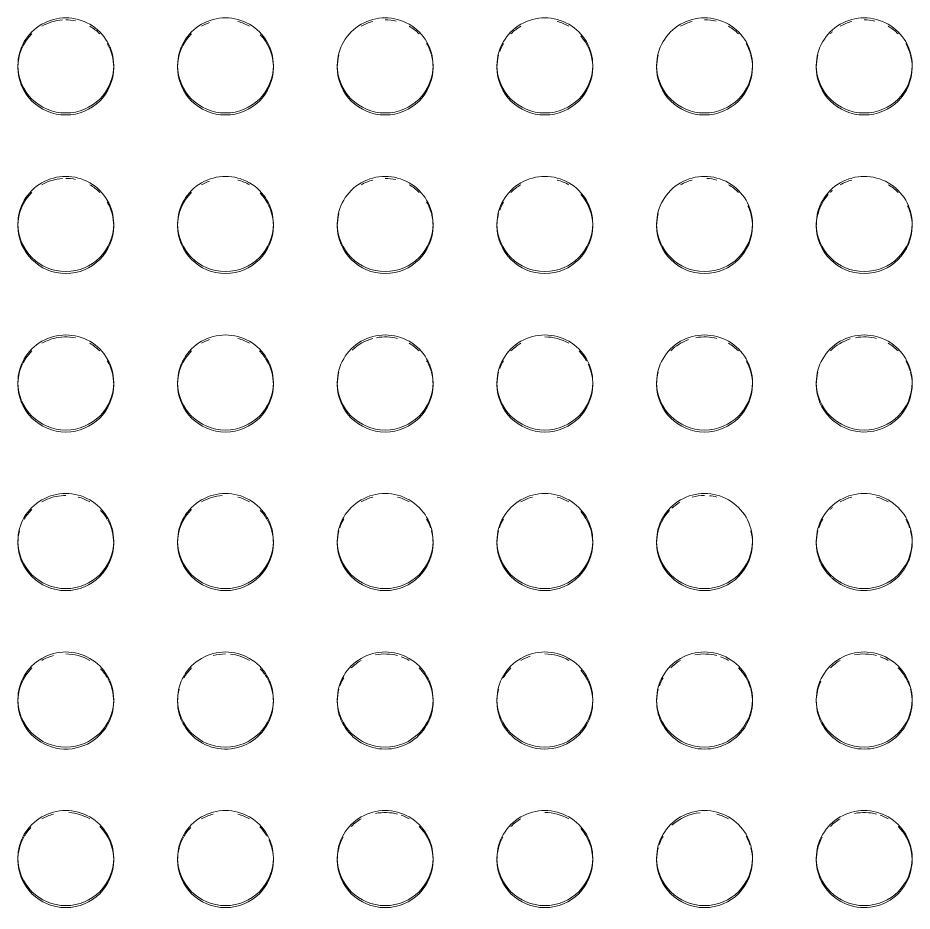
# Model space of a CAD drawing. Header units: millimetres. Extents: x 1606 to 178479, y -4237 to 231581.
# Drawn here: x 35916 to 36196, y 228421.2 to 228700.7 of the extents above; entities that cross this region are included whole.
import ezdxf

# ---------------------------------------------------------------- set-up
doc = ezdxf.new("R2010")
doc.units = ezdxf.units.MM
for name, color, linetype, lineweight in [('0-1', 7, 'Continuous', 5), ('A-GENM-1', 9, 'Continuous', 9), ('A-GENM-2', 13, 'Continuous', 9)]:
    doc.layers.add(name, color=color, linetype=linetype, lineweight=lineweight)

# ---------------------------------------------------------------- blocks, each defined once
blk = doc.blocks.new('WYA_Tactiles-300x300 - Tactiles-300x300-V21-WAREHOUSE SLAB PLAN')
at = {"layer": 'A-GENM-2'}
for p, q in [((26215.28, 228685.84), (26215.28, 228685.22)), ((26245.28, 228685.22), (26245.28, 228685.84)), ((26265.28, 228685.84), (26265.28, 228685.22)), ((26295.28, 228685.22), (26295.28, 228685.84)), ((26315.28, 228685.84), (26315.28, 228685.22)), ((26345.28, 228685.22), (26345.28, 228685.84)), ((26365.28, 228685.84), (26365.28, 228685.22)), ((26395.28, 228685.22), (26395.28, 228685.84)), ((26415.28, 228685.84), (26415.28, 228685.22)), ((26445.28, 228685.22), (26445.28, 228685.84)), ((26465.28, 228685.84), (26465.28, 228685.22)), ((26495.28, 228685.22), (26495.28, 228685.84)), ((26215.28, 228636.22), (26215.28, 228635.6)), ((26245.28, 228635.6), (26245.28, 228636.22)), ((26265.28, 228636.22), (26265.28, 228635.6)), ((26295.28, 228635.6), (26295.28, 228636.22)), ((26315.28, 228636.22), (26315.28, 228635.6)), ((26345.28, 228635.6), (26345.28, 228636.22)), ((26365.28, 228636.22), (26365.28, 228635.6)), ((26395.28, 228635.6), (26395.28, 228636.22)), ((26415.28, 228636.22), (26415.28, 228635.6)), ((26445.28, 228635.6), (26445.28, 228636.22)), ((26465.28, 228636.22), (26465.28, 228635.6)), ((26495.28, 228635.6), (26495.28, 228636.22)), ((26215.28, 228586.61), (26215.28, 228585.99)), ((26245.28, 228585.99), (26245.28, 228586.61)), ((26265.28, 228586.61), (26265.28, 228585.99)), ((26295.28, 228585.99), (26295.28, 228586.61)), ((26315.28, 228586.61), (26315.28, 228585.99)), ((26345.28, 228585.99), (26345.28, 228586.61)), ((26365.28, 228586.61), (26365.28, 228585.99)), ((26395.28, 228585.99), (26395.28, 228586.61)), ((26415.28, 228586.61), (26415.28, 228585.99)), ((26445.28, 228585.99), (26445.28, 228586.61)), ((26465.28, 228586.61), (26465.28, 228585.99)), ((26495.28, 228585.99), (26495.28, 228586.61)), ((26215.28, 228536.99), (26215.28, 228536.37)), ((26245.28, 228536.37), (26245.28, 228536.99)), ((26265.28, 228536.99), (26265.28, 228536.37)), ((26295.28, 228536.37), (26295.28, 228536.99)), ((26315.28, 228536.99), (26315.28, 228536.37)), ((26345.28, 228536.37), (26345.28, 228536.99)), ((26365.28, 228536.99), (26365.28, 228536.37)), ((26395.28, 228536.37), (26395.28, 228536.99)), ((26415.28, 228536.99), (26415.28, 228536.37)), ((26445.28, 228536.37), (26445.28, 228536.99)), ((26465.28, 228536.99), (26465.28, 228536.37)), ((26495.28, 228536.37), (26495.28, 228536.99)), ((26215.28, 228487.38), (26215.28, 228486.76)), ((26245.28, 228486.76), (26245.28, 228487.38)), ((26265.28, 228487.38), (26265.28, 228486.76)), ((26295.28, 228486.76), (26295.28, 228487.38)), ((26315.28, 228487.38), (26315.28, 228486.76)), ((26345.28, 228486.76), (26345.28, 228487.38)), ((26365.28, 228487.38), (26365.28, 228486.76)), ((26395.28, 228486.76), (26395.28, 228487.38)), ((26415.28, 228487.38), (26415.28, 228486.76)), ((26445.28, 228486.76), (26445.28, 228487.38)), ((26465.28, 228487.38), (26465.28, 228486.76)), ((26495.28, 228486.76), (26495.28, 228487.38)), ((26215.28, 228437.77), (26215.28, 228437.15)), ((26245.28, 228437.15), (26245.28, 228437.77)), ((26265.28, 228437.77), (26265.28, 228437.15)), ((26295.28, 228437.15), (26295.28, 228437.77)), ((26315.28, 228437.77), (26315.28, 228437.15)), ((26345.28, 228437.15), (26345.28, 228437.77)), ((26365.28, 228437.77), (26365.28, 228437.15)), ((26395.28, 228437.15), (26395.28, 228437.77)), ((26415.28, 228437.77), (26415.28, 228437.15)), ((26445.28, 228437.15), (26445.28, 228437.77)), ((26465.28, 228437.77), (26465.28, 228437.15)), ((26495.28, 228437.15), (26495.28, 228437.77))]:
    blk.add_line(p, q, dxfattribs=at)
for centre, start_param, end_param in [((26230.28, 228685.84), 0, 3.141593), ((26230.28, 228685.22), 1.637098, 2.094395), ((26230.28, 228685.22), 1.368442, 1.570796), ((26280.28, 228685.84), 0, 3.141593), ((26280.28, 228685.22), 1.909806, 2.094395), ((26280.28, 228685.22), 1.047198, 1.308997), ((26330.28, 228685.84), 0, 3.141593), ((26330.28, 228685.22), 1.832596, 2.094395), ((26330.28, 228685.22), 1.33837, 1.570796), ((26380.28, 228685.84), 0, 3.141593), ((26380.28, 228685.22), 1.047198, 1.308997), ((26430.28, 228685.84), 0, 3.141593), ((26430.28, 228685.22), 1.832596, 2.094395), ((26430.28, 228685.22), 1.325552, 1.570796), ((26480.28, 228685.84), 0, 3.141593), ((26480.28, 228685.22), 1.832596, 2.094395), ((26480.28, 228685.22), 1.34624, 1.570796), ((26230.28, 228685.22), 2.356194, 3.141593), ((26230.28, 228685.22), 0.785398, 1.047198), ((26280.28, 228685.22), 2.356194, 3.141593), ((26330.28, 228685.22), 0.785398, 1.047198), ((26380.28, 228685.22), 2.094395, 2.356194), ((26430.28, 228685.22), 0.785398, 1.047198), ((26480.28, 228685.22), 2.29542, 2.356194), ((26480.28, 228685.22), 0.785398, 1.047198), ((26280.28, 228685.22), 0.061784, 0.757137), ((26380.28, 228685.22), 0.061784, 0.723615), ((26230.28, 228685.22), 0, 0.523599), ((26330.28, 228685.22), 0.279565, 0.523599), ((26380.28, 228685.22), 2.617994, 2.802583), ((26430.28, 228685.22), 0.279565, 0.523599), ((26480.28, 228685.22), 0.279565, 0.523599), ((26330.28, 228685.22), 2.879793, 3.141593), ((26330.28, 228685.22), 0, 0.261799), ((26380.28, 228685.22), 2.879793, 3.141593), ((26430.28, 228685.22), 2.879793, 3.141593), ((26430.28, 228685.22), 0, 0.261799), ((26480.28, 228685.22), 2.879793, 3.141593), ((26480.28, 228685.22), 0, 0.261799), ((26230.28, 228685.84), 3.141593, 6.283185), ((26230.28, 228685.22), 3.141593, 6.283185), ((26280.28, 228685.84), 3.141593, 6.283185), ((26280.28, 228685.22), 3.141593, 6.283185), ((26330.28, 228685.84), 3.141593, 6.283185), ((26330.28, 228685.22), 3.141593, 6.283185), ((26380.28, 228685.84), 3.141593, 6.283185), ((26380.28, 228685.22), 3.141593, 6.283185), ((26430.28, 228685.84), 3.141593, 6.283185), ((26430.28, 228685.22), 3.141593, 6.283185), ((26480.28, 228685.84), 3.141593, 6.283185), ((26480.28, 228685.22), 3.141593, 6.283185), ((26230.28, 228636.22), 0, 3.141593), ((26280.28, 228636.22), 0, 3.141593), ((26330.28, 228636.22), 0, 3.141593), ((26380.28, 228636.22), 0, 3.141593), ((26430.28, 228636.22), 0, 3.141593), ((26480.28, 228636.22), 0, 3.141593), ((26230.28, 228635.6), 1.637098, 2.094395), ((26230.28, 228635.6), 1.368442, 1.570796), ((26230.28, 228635.6), 0.785398, 1.047198), ((26280.28, 228635.6), 1.909806, 2.094395), ((26280.28, 228635.6), 1.047198, 1.308997), ((26330.28, 228635.6), 1.832596, 2.094395), ((26330.28, 228635.6), 1.34624, 1.570796), ((26330.28, 228635.6), 0.785398, 1.047198), ((26380.28, 228635.6), 2.094395, 2.356194), ((26380.28, 228635.6), 1.047198, 1.308997), ((26430.28, 228635.6), 1.832596, 2.094395), ((26430.28, 228635.6), 1.308997, 1.52226), ((26430.28, 228635.6), 0.785398, 1.047198), ((26480.28, 228635.6), 1.832596, 2.094395), ((26480.28, 228635.6), 0.785398, 1.047198), ((26230.28, 228635.6), 2.356194, 3.141593), ((26280.28, 228635.6), 2.356194, 3.141593), ((26280.28, 228635.6), 0.114971, 0.757137), ((26380.28, 228635.6), 0.114971, 0.723615), ((26480.28, 228635.6), 2.417978, 3.026621), ((26480.28, 228635.6), 2.29542, 2.356194), ((26230.28, 228635.6), 0, 0.523599), ((26330.28, 228635.6), 0.279565, 0.523599), ((26380.28, 228635.6), 2.617994, 2.802583), ((26430.28, 228635.6), 0.261799, 0.440742), ((26480.28, 228635.6), 0.261799, 0.440742), ((26280.28, 228635.6), 0, 0.114971), ((26330.28, 228635.6), 2.879793, 3.141593), ((26330.28, 228635.6), 0, 0.261799), ((26380.28, 228635.6), 3.026621, 3.141593), ((26380.28, 228635.6), 2.879793, 3.026621), ((26380.28, 228635.6), 0, 0.114971), ((26430.28, 228635.6), 2.879793, 3.141593), ((26430.28, 228635.6), 0.114971, 0.261799), ((26430.28, 228635.6), 0, 0.114971), ((26480.28, 228635.6), 3.026621, 3.141593), ((26480.28, 228635.6), 0, 0.261799), ((26230.28, 228636.22), 3.141593, 6.283185), ((26230.28, 228635.6), 3.141593, 6.283185), ((26280.28, 228636.22), 3.141593, 6.283185), ((26280.28, 228635.6), 3.141593, 6.283185), ((26330.28, 228636.22), 3.141593, 6.283185), ((26330.28, 228635.6), 3.141593, 6.283185), ((26380.28, 228636.22), 3.141593, 6.283185), ((26380.28, 228635.6), 3.141593, 6.283185), ((26430.28, 228636.22), 3.141593, 6.283185), ((26430.28, 228635.6), 3.141593, 6.283185), ((26480.28, 228636.22), 3.141593, 6.283185), ((26480.28, 228635.6), 3.141593, 6.283185), ((26230.28, 228586.61), 0, 3.141593), ((26230.28, 228585.99), 1.368442, 1.832596), ((26280.28, 228586.61), 0, 3.141593), ((26330.28, 228586.61), 0, 3.141593), ((26330.28, 228585.99), 1.308997, 1.755385), ((26380.28, 228586.61), 0, 3.141593), ((26380.28, 228585.99), 1.047198, 1.570796), ((26430.28, 228586.61), 0, 3.141593), ((26430.28, 228585.99), 1.308997, 1.755385), ((26480.28, 228586.61), 0, 3.141593), ((26480.28, 228585.99), 1.308997, 1.755385), ((26230.28, 228585.99), 1.970657, 2.094395), ((26230.28, 228585.99), 1.832596, 1.970657), ((26230.28, 228585.99), 0.785398, 1.047198), ((26280.28, 228585.99), 1.909806, 2.094395), ((26280.28, 228585.99), 1.047198, 1.308997), ((26330.28, 228585.99), 1.832596, 2.330757), ((26330.28, 228585.99), 0.785398, 1.047198), ((26380.28, 228585.99), 2.094395, 2.356194), ((26430.28, 228585.99), 1.909806, 2.356194), ((26430.28, 228585.99), 0.785398, 1.047198), ((26480.28, 228585.99), 1.866916, 2.356194), ((26480.28, 228585.99), 0.785398, 1.047198), ((26230.28, 228585.99), 2.356194, 3.141593), ((26280.28, 228585.99), 2.356194, 3.141593), ((26280.28, 228585.99), 0.531312, 0.785398), ((26380.28, 228585.99), 0.523599, 0.77449), ((26230.28, 228585.99), 0, 0.523599), ((26280.28, 228585.99), 0, 0.523599), ((26330.28, 228585.99), 0.284414, 0.523599), ((26380.28, 228585.99), 2.617994, 2.802583), ((26380.28, 228585.99), 0.082857, 0.440742), ((26430.28, 228585.99), 0.272708, 0.523599), ((26480.28, 228585.99), 0.291172, 0.523599), ((26330.28, 228585.99), 2.879793, 3.141593), ((26330.28, 228585.99), 0, 0.261799), ((26380.28, 228585.99), 2.879793, 3.141593), ((26430.28, 228585.99), 2.879793, 3.100882), ((26430.28, 228585.99), 0, 0.261799), ((26480.28, 228585.99), 2.879793, 3.141593), ((26480.28, 228585.99), 0, 0.261799), ((26230.28, 228586.61), 3.141593, 6.283185), ((26280.28, 228586.61), 3.141593, 6.283185), ((26330.28, 228586.61), 3.141593, 6.283185), ((26380.28, 228586.61), 3.141593, 6.283185), ((26430.28, 228586.61), 3.141593, 6.283185), ((26480.28, 228586.61), 3.141593, 6.283185), ((26230.28, 228585.99), 3.141593, 6.283185), ((26280.28, 228585.99), 3.141593, 6.283185), ((26330.28, 228585.99), 3.141593, 6.283185), ((26380.28, 228585.99), 3.141593, 6.283185), ((26430.28, 228585.99), 3.141593, 6.283185), ((26480.28, 228585.99), 3.141593, 3.926991), ((26480.28, 228585.99), 3.987765, 6.283185), ((26480.28, 228585.99), 3.926991, 3.987765), ((26230.28, 228536.99), 0, 3.141593), ((26230.28, 228536.37), 1.970657, 2.094395), ((26230.28, 228536.37), 1.570796, 1.970657), ((26230.28, 228536.37), 1.047198, 1.308997), ((26280.28, 228536.99), 0, 3.141593), ((26280.28, 228536.37), 1.637098, 2.094395), ((26280.28, 228536.37), 1.047198, 1.308997), ((26330.28, 228536.99), 0, 3.141593), ((26330.28, 228536.37), 1.832596, 2.094395), ((26330.28, 228536.37), 1.047198, 1.308997), ((26380.28, 228536.99), 0, 3.141593), ((26380.28, 228536.37), 1.832596, 2.094395), ((26380.28, 228536.37), 1.047198, 1.308997), ((26430.28, 228536.99), 0, 3.141593), ((26430.28, 228536.37), 1.570796, 1.832596), ((26430.28, 228536.37), 1.308997, 1.469064), ((26480.28, 228536.99), 0, 3.141593), ((26480.28, 228536.37), 1.832596, 2.094395), ((26480.28, 228536.37), 1.047198, 1.308997), ((26430.28, 228536.37), 2.112161, 2.320764), ((26480.28, 228536.37), 2.29542, 2.356194), ((26230.28, 228536.37), 2.356194, 2.617994), ((26230.28, 228536.37), 0.523599, 0.757137), ((26280.28, 228536.37), 2.356194, 3.141593), ((26280.28, 228536.37), 0.523599, 0.757137), ((26380.28, 228536.37), 0, 0.723615), ((26430.28, 228536.37), 2.391625, 2.868885), ((26230.28, 228536.37), 0, 0.502526), ((26280.28, 228536.37), 0, 0.502526), ((26330.28, 228536.37), 2.617994, 2.813491), ((26330.28, 228536.37), 0.328101, 0.523599), ((26380.28, 228536.37), 2.617994, 2.813491), ((26480.28, 228536.37), 2.617994, 2.813491), ((26480.28, 228536.37), 0.328101, 0.523599), ((26230.28, 228536.37), 2.879793, 3.141593), ((26330.28, 228536.37), 2.879793, 3.141593), ((26330.28, 228536.37), 0, 0.261799), ((26380.28, 228536.37), 2.879793, 3.141593), ((26430.28, 228536.37), 2.879793, 3.141593), ((26430.28, 228536.37), 0, 0.261799), ((26480.28, 228536.37), 2.879793, 3.141593), ((26480.28, 228536.37), 0, 0.261799), ((26230.28, 228536.99), 3.141593, 6.283185), ((26230.28, 228536.37), 3.141593, 6.283185), ((26280.28, 228536.99), 3.141593, 6.283185), ((26280.28, 228536.37), 3.141593, 6.283185), ((26330.28, 228536.99), 3.141593, 6.283185), ((26330.28, 228536.37), 3.141593, 6.283185), ((26380.28, 228536.99), 3.141593, 6.283185), ((26380.28, 228536.37), 3.141593, 6.283185), ((26430.28, 228536.99), 3.141593, 6.283185), ((26430.28, 228536.37), 3.141593, 6.283185), ((26480.28, 228536.99), 3.141593, 6.283185), ((26480.28, 228536.37), 3.141593, 3.926991), ((26480.28, 228536.37), 3.987765, 6.283185), ((26480.28, 228536.37), 3.926991, 3.987765), ((26230.28, 228487.38), 0, 3.141593), ((26230.28, 228486.76), 1.970657, 2.094395), ((26230.28, 228486.76), 1.832596, 1.970657), ((26230.28, 228486.76), 1.047198, 1.570796), ((26280.28, 228487.38), 0, 3.141593), ((26280.28, 228486.76), 1.570796, 1.832596), ((26280.28, 228486.76), 1.047198, 1.469064), ((26330.28, 228487.38), 0, 3.141593), ((26330.28, 228486.76), 2.094395, 2.356194), ((26330.28, 228486.76), 1.308997, 1.773151), ((26330.28, 228486.76), 1.047198, 1.231787), ((26380.28, 228487.38), 0, 3.141593), ((26380.28, 228486.76), 1.883471, 2.094395), ((26380.28, 228486.76), 1.047198, 1.570796), ((26430.28, 228487.38), 0, 3.141593), ((26430.28, 228486.76), 2.094395, 2.356194), ((26430.28, 228486.76), 1.308997, 1.773151), ((26430.28, 228486.76), 1.047198, 1.231787), ((26480.28, 228487.38), 0, 3.141593), ((26480.28, 228486.76), 2.094395, 2.356194), ((26480.28, 228486.76), 1.308997, 1.773151), ((26480.28, 228486.76), 1.047198, 1.231787), ((26230.28, 228486.76), 2.356194, 3.141593), ((26230.28, 228486.76), 0.523599, 0.757137), ((26280.28, 228486.76), 2.356194, 2.617994), ((26280.28, 228486.76), 0.523599, 0.757137), ((26330.28, 228486.76), 0, 0.785398), ((26380.28, 228486.76), 2.356194, 2.617994), ((26430.28, 228486.76), 0.284414, 0.785398), ((26480.28, 228486.76), 0.321244, 0.785398), ((26330.28, 228486.76), 2.617994, 2.802583), ((26380.28, 228486.76), 0.061784, 0.723615), ((26430.28, 228486.76), 2.617994, 2.802583), ((26230.28, 228486.76), 0, 0.502526), ((26280.28, 228486.76), 0, 0.502526), ((26480.28, 228486.76), 2.700851, 3.058736), ((26280.28, 228486.76), 2.879793, 3.141593), ((26330.28, 228486.76), 2.879793, 3.141593), ((26380.28, 228486.76), 2.879793, 3.086997), ((26430.28, 228486.76), 2.879793, 3.141593), ((26430.28, 228486.76), 0.03432, 0.261799), ((26480.28, 228486.76), 0.046883, 0.261799), ((26230.28, 228487.38), 3.141593, 6.283185), ((26230.28, 228486.76), 3.141593, 5.858597), ((26230.28, 228486.76), 6.021386, 6.283185), ((26280.28, 228487.38), 3.141593, 6.283185), ((26280.28, 228486.76), 3.141593, 3.403392), ((26280.28, 228486.76), 6.021386, 6.283185), ((26330.28, 228487.38), 3.141593, 6.283185), ((26330.28, 228486.76), 3.141593, 3.403392), ((26330.28, 228486.76), 5.858597, 6.283185), ((26380.28, 228487.38), 3.141593, 6.283185), ((26380.28, 228486.76), 3.141593, 5.759587), ((26380.28, 228486.76), 6.021386, 6.283185), ((26430.28, 228487.38), 3.141593, 6.283185), ((26430.28, 228486.76), 3.141593, 3.566181), ((26430.28, 228486.76), 6.021386, 6.283185), ((26480.28, 228487.38), 3.141593, 6.283185), ((26480.28, 228486.76), 3.141593, 3.403392), ((26480.28, 228486.76), 6.021386, 6.283185), ((26230.28, 228486.76), 5.858597, 6.021386), ((26280.28, 228486.76), 3.403392, 3.665191), ((26280.28, 228486.76), 5.858597, 6.021386), ((26330.28, 228486.76), 3.403392, 3.665191), ((26380.28, 228486.76), 5.759587, 6.021386), ((26430.28, 228486.76), 5.759587, 6.021386), ((26480.28, 228486.76), 3.403392, 3.665191), ((26480.28, 228486.76), 5.759587, 6.021386), ((26280.28, 228486.76), 3.665191, 5.858597), ((26330.28, 228486.76), 5.759587, 5.858597), ((26430.28, 228486.76), 3.566181, 3.665191), ((26330.28, 228486.76), 3.665191, 5.759587), ((26430.28, 228486.76), 3.665191, 5.759587), ((26480.28, 228486.76), 3.665191, 5.759587), ((26230.28, 228437.77), 0, 3.141593), ((26280.28, 228437.77), 0, 3.141593), ((26330.28, 228437.77), 0, 3.141593), ((26330.28, 228437.15), 1.308997, 1.773151), ((26380.28, 228437.77), 0, 3.141593), ((26380.28, 228437.15), 1.047198, 1.570796), ((26430.28, 228437.77), 0, 3.141593), ((26480.28, 228437.77), 0, 3.141593), ((26480.28, 228437.15), 1.308997, 1.773151), ((26230.28, 228437.15), 1.832596, 2.094395), ((26230.28, 228437.15), 1.047198, 1.504494), ((26280.28, 228437.15), 1.832596, 2.094395), ((26280.28, 228437.15), 1.047198, 1.308997), ((26330.28, 228437.15), 2.094395, 2.356194), ((26330.28, 228437.15), 1.047198, 1.231787), ((26380.28, 228437.15), 2.094395, 2.356194), ((26430.28, 228437.15), 1.665359, 2.320764), ((26430.28, 228437.15), 1.047198, 1.308997), ((26480.28, 228437.15), 2.094395, 2.356194), ((26480.28, 228437.15), 1.047198, 1.231787), ((26230.28, 228437.15), 2.384455, 2.617994), ((26230.28, 228437.15), 0, 0.785398), ((26280.28, 228437.15), 2.384455, 2.617994), ((26280.28, 228437.15), 0.523599, 0.77449), ((26330.28, 228437.15), 0, 0.785398), ((26380.28, 228437.15), 0, 0.723615), ((26480.28, 228437.15), 0, 0.785398), ((26230.28, 228437.15), 2.639067, 3.141593), ((26280.28, 228437.15), 2.639067, 3.141593), ((26330.28, 228437.15), 2.639067, 3.141593), ((26380.28, 228437.15), 2.639067, 3.141593), ((26430.28, 228437.15), 2.617994, 2.813491), ((26430.28, 228437.15), 0.328101, 0.523599), ((26480.28, 228437.15), 2.639067, 3.141593), ((26280.28, 228437.15), 0.082857, 0.440742), ((26430.28, 228437.15), 2.879793, 3.141593), ((26430.28, 228437.15), 0, 0.261799), ((26230.28, 228437.77), 3.141593, 6.283185), ((26230.28, 228437.15), 3.141593, 6.283185), ((26280.28, 228437.77), 3.141593, 6.283185), ((26280.28, 228437.15), 3.141593, 6.283185), ((26330.28, 228437.77), 3.141593, 6.283185), ((26330.28, 228437.15), 3.141593, 6.283185), ((26380.28, 228437.77), 3.141593, 6.283185), ((26380.28, 228437.15), 3.141593, 6.283185), ((26430.28, 228437.77), 3.141593, 6.283185), ((26430.28, 228437.15), 3.141593, 6.283185), ((26480.28, 228437.77), 3.141593, 6.283185), ((26480.28, 228437.15), 3.141593, 3.926991), ((26480.28, 228437.15), 3.987765, 6.283185), ((26480.28, 228437.15), 3.926991, 3.987765)]:
    blk.add_ellipse(centre, major_axis=(15, 0), ratio=0.992278, start_param=start_param, end_param=end_param, dxfattribs=at)
blk = doc.blocks.new('23068_Challenger Spec EF_Central_v23_rvt-1-WAREHOUSE SLAB PLAN')
at = {"layer": 'A-GENM-1'}
blk.add_blockref('WYA_Tactiles-300x300 - Tactiles-300x300-V21-WAREHOUSE SLAB PLAN', (0, 0), dxfattribs=at)

msp = doc.modelspace()

# ---------------------------------------------------------------- block references
at = {"layer": '0-1'}
msp.add_blockref('23068_Challenger Spec EF_Central_v23_rvt-1-WAREHOUSE SLAB PLAN', (9700.68, 0), dxfattribs=at)

doc.saveas('drawing.dxf')
